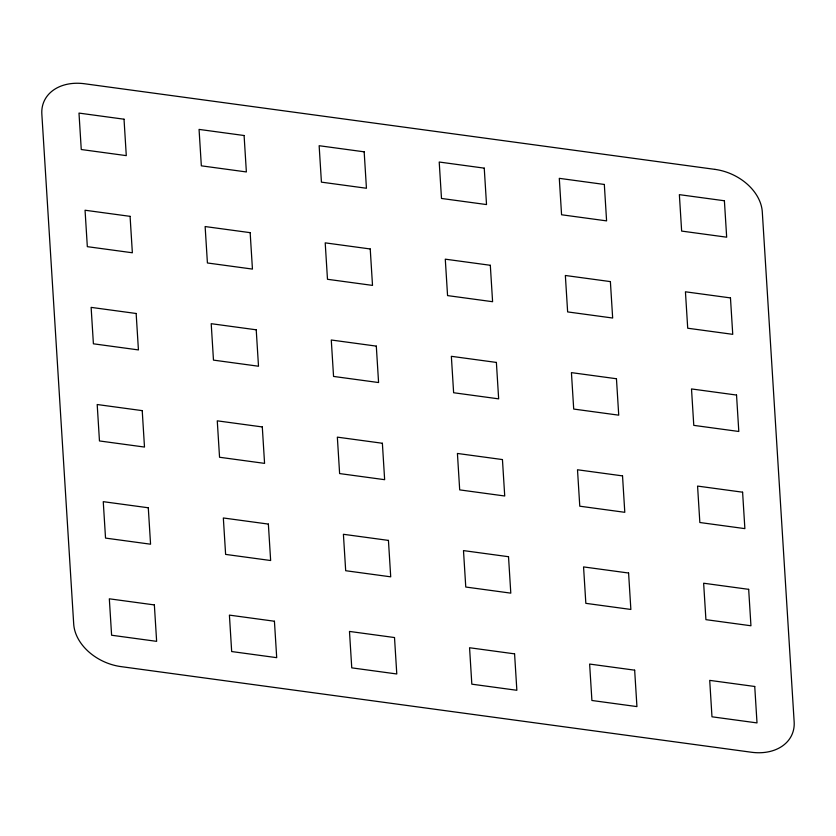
<?xml version="1.0" encoding="UTF-8"?>
<svg xmlns="http://www.w3.org/2000/svg" width="836" height="836" viewBox="0 0 836 836"><rect width="100%" height="100%" fill="white"/><g stroke="black" fill="none" stroke-linecap="round" stroke-linejoin="round"><path stroke-width="1.25" d="M714.999 169.384L84.593 83.757A46.785 34.767 23.5 0 0 41.842 114.062L73.704 624.064A46.785 34.767 23.5 0 0 121.001 666.616L751.407 752.243A46.785 34.767 23.5 0 0 794.158 721.938L762.296 211.936A46.785 34.767 23.5 0 0 714.999 169.384M124.021 119.203L78.992 113.09L81.259 149.519L126.288 155.632L124.021 119.203M244.091 135.516L199.062 129.402L201.34 165.831L246.369 171.944L244.091 135.516M364.172 151.828L319.143 145.715L321.421 182.143L366.44 188.257L364.172 151.828M484.243 168.141L439.213 162.027L441.492 198.456L486.521 204.569L484.243 168.141M604.323 184.453L559.294 178.34L561.573 214.768L606.591 220.882L604.323 184.453M724.394 200.765L679.365 194.652L681.643 231.081L726.672 237.194L724.394 200.765M130.082 216.346L85.053 210.233L87.331 246.662L132.36 252.775L130.082 216.346M250.163 232.659L205.133 226.546L207.412 262.974L252.441 269.087L250.163 232.659M370.233 248.971L325.204 242.858L327.482 279.287L372.511 285.4L370.233 248.971M490.314 265.284L445.285 259.17L447.563 295.599L492.592 301.712L490.314 265.284M610.385 281.596L565.355 275.483L567.634 311.912L612.663 318.025L610.385 281.596M730.465 297.909L685.436 291.795L687.714 328.224L732.744 334.337L730.465 297.909M136.153 313.49L91.124 307.376L93.402 343.805L138.431 349.918L136.153 313.49M256.224 329.802L211.205 323.689L213.473 360.117L258.502 366.231L256.224 329.802M376.305 346.114L331.275 340.001L333.554 376.43L378.583 382.543L376.305 346.114M496.385 362.427L451.356 356.314L453.624 392.742L498.653 398.856L496.385 362.427M616.456 378.739L571.427 372.626L573.705 409.055L618.734 415.168L616.456 378.739M736.537 395.052L691.508 388.939L693.775 425.367L738.805 431.48L736.537 395.052M142.224 410.633L97.195 404.519L99.463 440.948L144.492 447.061L142.224 410.633M262.295 426.945L217.266 420.832L219.544 457.261L264.573 463.374L262.295 426.945M382.376 443.258L337.347 437.144L339.615 473.573L384.644 479.686L382.376 443.258M502.446 459.57L457.417 453.457L459.695 489.886L504.725 495.999L502.446 459.57M622.527 475.883L577.498 469.769L579.776 506.198L624.795 512.311L622.527 475.883M742.598 492.195L697.569 486.082L699.847 522.51L744.876 528.624L742.598 492.195M148.285 507.776L103.256 501.663L105.535 538.091L150.564 544.205L148.285 507.776M268.366 524.088L223.337 517.975L225.615 554.404L270.645 560.517L268.366 524.088M388.437 540.401L343.408 534.288L345.686 570.716L390.715 576.83L388.437 540.401M508.518 556.713L463.489 550.6L465.767 587.029L510.796 593.142L508.518 556.713M628.588 573.026L583.559 566.912L585.837 603.341L630.866 609.454L628.588 573.026M748.669 589.338L703.64 583.225L705.918 619.654L750.947 625.767L748.669 589.338M154.357 604.919L109.328 598.806L111.606 635.235L156.635 641.348L154.357 604.919M274.427 621.232L229.409 615.118L231.676 651.547L276.706 657.66L274.427 621.232M394.508 637.544L349.479 631.431L351.757 667.86L396.786 673.973L394.508 637.544M514.579 653.856L469.56 647.743L471.828 684.172L516.857 690.285L514.579 653.856M634.66 670.169L589.631 664.056L591.909 700.484L636.938 706.598L634.66 670.169M754.741 686.481L709.712 680.368L711.979 716.797L757.008 722.91L754.741 686.481"/></g></svg>
